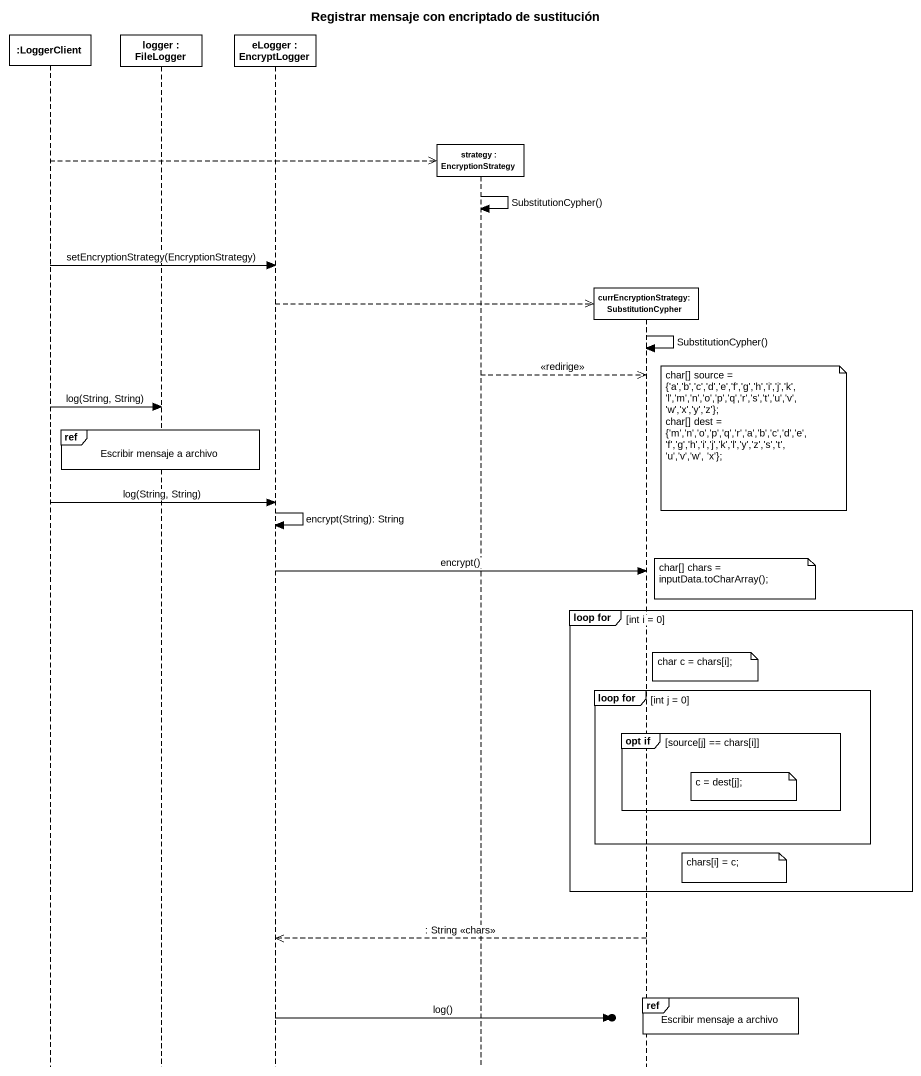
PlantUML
@startuml
title Registrar mensaje con encriptado de sustitución
hide footbox
participant ":LoggerClient" as LoggerClient
participant "logger : FileLogger" as logger
participant "eLogger : EncryptLogger" as eLogger
participant "strategy : EncryptionStrategy" as strategy
participant "currEncryptionStrategy: SubstitutionCypher" as currEncryptionStrategy

LoggerClient -->> strategy **
strategy -> strategy : SubstitutionCypher()
LoggerClient -> eLogger : setEncryptionStrategy(EncryptionStrategy)
eLogger -->> currEncryptionStrategy **
currEncryptionStrategy -> currEncryptionStrategy : SubstitutionCypher()
strategy -->> currEncryptionStrategy : <<redirige>>
LoggerClient -> logger : log(String, String)
ref over logger : Escribir mensaje a archivo
note right of currEncryptionStrategy
  char[] source = {'a','b','c','d','e','f','g','h','i','j','k',
  ~'l','m','n','o','p','q','r','s','t','u','v',
  ~'w','x','y','z'};
  char[] dest = {'m','n','o','p','q','r','a','b','c','d','e',
  ~'f','g','h','i','j','k','l','y','z','s','t',
  ~'u','v','w', 'x'};
end note
LoggerClient -> eLogger : log(String, String)
eLogger -> eLogger : encrypt(String): String
eLogger -> currEncryptionStrategy : encrypt()
note right of currEncryptionStrategy : char[] chars = inputData.toCharArray();
group loop for [int i = 0]
  note right of currEncryptionStrategy : char c = chars[i];
  group loop for [int j = 0]
    group opt if [source[j] == chars[i]]
      note right of currEncryptionStrategy : c = dest[j];
    end
  end
  note right of currEncryptionStrategy : chars[i] = c;
end
currEncryptionStrategy -->> eLogger : : String <<chars>>
ref over currEncryptionStrategy : Escribir mensaje a archivo
eLogger ->o] : log()
@enduml
